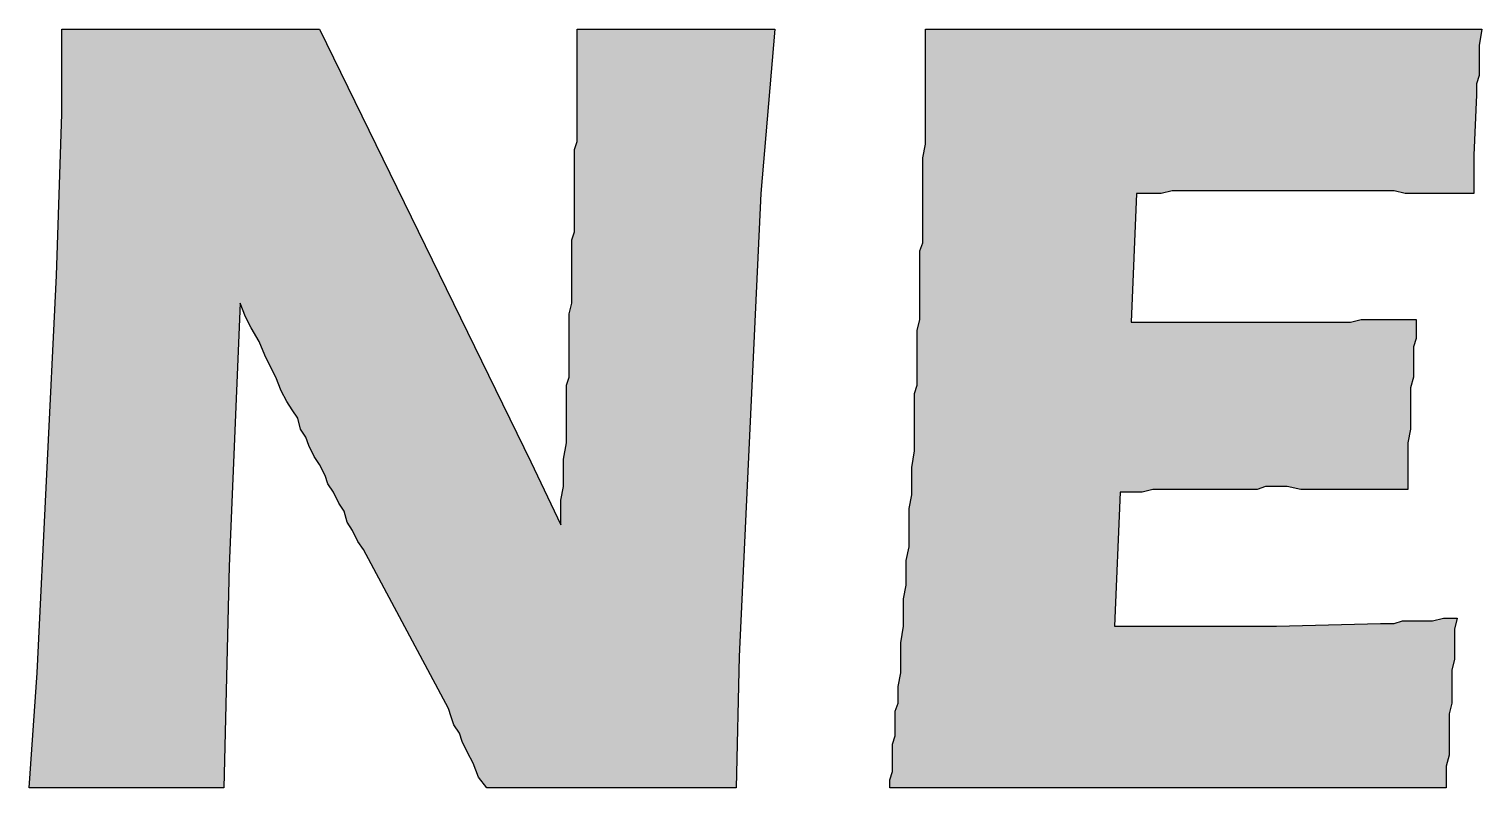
# Model space of a CAD drawing. Extents: x 0 to 36, y -3.3 to 24.
# Drawn here: x 17.4611 to 17.9, y 1.7297 to 1.9591 of the extents above; entities that cross this region are included whole.
import ezdxf

# ---------------------------------------------------------------- set-up
doc = ezdxf.new("R2010")
doc.units = 0
doc.header["$LTSCALE"] = 10
doc.header["$MEASUREMENT"] = 0
doc.layers.add('BDR-18', color=1, linetype='Continuous')

# ---------------------------------------------------------------- blocks, each defined once
blk = doc.blocks.new('hel_logo_borderless_compact')
at = {"layer": 'BDR-18', "linetype": 'ByBlock'}
h = blk.add_hatch(color=256, dxfattribs=at)
h.dxf.hatch_style = 1
h.paths.add_polyline_path([(1.42607, 0.97972), (1.42855, 1.0145), (1.43435, 1.13456), (1.436, 1.18341), (1.436, 1.20908), (1.43932, 1.20908), (1.4418, 1.20908), (1.44511, 1.20908), (1.4476, 1.20908), (1.45008, 1.20908), (1.45339, 1.20908), (1.45588, 1.20908), (1.45836, 1.20908), (1.46085, 1.20908), (1.46333, 1.20908), (1.46581, 1.20908), (1.4683, 1.20908), (1.47327, 1.20908), (1.47741, 1.20908), (1.48072, 1.20908), (1.48486, 1.20908), (1.489, 1.20908), (1.49314, 1.20908), (1.49562, 1.20908), (1.49728, 1.20908), (1.49976, 1.20908), (1.50225, 1.20908), (1.50556, 1.20908), (1.50804, 1.20908), (1.51053, 1.20908), (1.51384, 1.20908), (1.5776, 1.07826), (1.58671, 1.05921), (1.58671, 1.06335), (1.58671, 1.06666), (1.58753, 1.0708), (1.58753, 1.07494), (1.58753, 1.07908), (1.58836, 1.08405), (1.58836, 1.08819), (1.58836, 1.09068), (1.58836, 1.09316), (1.58836, 1.09564), (1.58836, 1.09813), (1.58836, 1.10144), (1.58919, 1.10392), (1.58919, 1.10641), (1.58919, 1.10889), (1.58919, 1.1122), (1.58919, 1.11469), (1.58919, 1.11717), (1.58919, 1.12048), (1.58919, 1.12297), (1.59002, 1.12628), (1.59002, 1.12959), (1.59002, 1.13208), (1.59002, 1.13539), (1.59002, 1.1387), (1.59002, 1.14201), (1.59002, 1.14533), (1.59085, 1.14781), (1.59085, 1.15112), (1.59085, 1.15361), (1.59085, 1.15692), (1.59085, 1.1594), (1.59085, 1.16271), (1.59085, 1.1652), (1.59085, 1.16768), (1.59085, 1.17017), (1.59085, 1.17265), (1.59167, 1.17513), (1.59167, 1.17762), (1.59167, 1.18176), (1.59167, 1.1859), (1.59167, 1.19004), (1.59167, 1.19418), (1.59167, 1.19749), (1.59167, 1.2008), (1.59167, 1.20412), (1.59167, 1.2066), (1.59167, 1.20908), (1.59664, 1.20908), (1.60078, 1.20908), (1.60492, 1.20908), (1.60823, 1.20908), (1.61237, 1.20908), (1.61569, 1.20908), (1.619, 1.20908), (1.62148, 1.20908), (1.62314, 1.20908), (1.62562, 1.20908), (1.62811, 1.20908), (1.63142, 1.20908), (1.63556, 1.20908), (1.63804, 1.20908), (1.6397, 1.20908), (1.64218, 1.20908), (1.6455, 1.20908), (1.64798, 1.20908), (1.65129, 1.20908), (1.64715, 1.1594), (1.64053, 1.01947), (1.6397, 0.97972), (1.63473, 0.97972), (1.62976, 0.97972), (1.62562, 0.97972), (1.62066, 0.97972), (1.61651, 0.97972), (1.61155, 0.97972), (1.60741, 0.97972), (1.60327, 0.97972), (1.59913, 0.97972), (1.59499, 0.97972), (1.59085, 0.97972), (1.58836, 0.97972), (1.58588, 0.97972), (1.58339, 0.97972), (1.58091, 0.97972), (1.57843, 0.97972), (1.57594, 0.97972), (1.57263, 0.97972), (1.57015, 0.97972), (1.56683, 0.97972), (1.56435, 0.97972), (1.56187, 0.98303), (1.56021, 0.98717), (1.55855, 0.99048), (1.5569, 0.9938), (1.55607, 0.99628), (1.55441, 0.99876), (1.55358, 1.00125), (1.55276, 1.00373), (1.52709, 1.05176), (1.52543, 1.05424), (1.52378, 1.05755), (1.52212, 1.06004), (1.52129, 1.06335), (1.51964, 1.06583), (1.51798, 1.06915), (1.51632, 1.07163), (1.5155, 1.07412), (1.51384, 1.07743), (1.51218, 1.07991), (1.51053, 1.08322), (1.5097, 1.08571), (1.50804, 1.08819), (1.50722, 1.0915), (1.50556, 1.09399), (1.5039, 1.09647), (1.50225, 1.09978), (1.50059, 1.10392), (1.49893, 1.10724), (1.49728, 1.11055), (1.49562, 1.11469), (1.49314, 1.11883), (1.49148, 1.12214), (1.48983, 1.12628), (1.48651, 1.04679), (1.48486, 0.97972), (1.48072, 0.97972), (1.47658, 0.97972), (1.47244, 0.97972), (1.4683, 0.97972), (1.46499, 0.97972), (1.4625, 0.97972), (1.45919, 0.97972), (1.45671, 0.97972), (1.45422, 0.97972), (1.45174, 0.97972), (1.44843, 0.97972), (1.44511, 0.97972), (1.44097, 0.97972), (1.43849, 0.97972), (1.436, 0.97972), (1.43352, 0.97972), (1.43104, 0.97972), (1.42855, 0.97972)])
h = blk.add_hatch(color=256, dxfattribs=at)
h.dxf.hatch_style = 1
h.paths.add_polyline_path([(1.68607, 0.97972), (1.68607, 0.9822), (1.6869, 0.98469), (1.6869, 0.98717), (1.6869, 0.99048), (1.6869, 0.99297), (1.68773, 0.99545), (1.68773, 0.99794), (1.68773, 1.00042), (1.68773, 1.0029), (1.68855, 1.00539), (1.68855, 1.01036), (1.68938, 1.0145), (1.68938, 1.01947), (1.68938, 1.02361), (1.69021, 1.02857), (1.69021, 1.03271), (1.69021, 1.03685), (1.69104, 1.04099), (1.69104, 1.04431), (1.69104, 1.04845), (1.69187, 1.05259), (1.69187, 1.0559), (1.69187, 1.06004), (1.69187, 1.06418), (1.69269, 1.06832), (1.69269, 1.07246), (1.69269, 1.0766), (1.69352, 1.08157), (1.69352, 1.08654), (1.69352, 1.08902), (1.69352, 1.0915), (1.69352, 1.09399), (1.69352, 1.09647), (1.69352, 1.09896), (1.69435, 1.10144), (1.69435, 1.10392), (1.69435, 1.10724), (1.69435, 1.10972), (1.69435, 1.1122), (1.69435, 1.11552), (1.69435, 1.118), (1.69518, 1.12131), (1.69518, 1.1238), (1.69518, 1.12711), (1.69518, 1.13042), (1.69518, 1.13291), (1.69518, 1.13622), (1.69518, 1.1387), (1.69518, 1.14201), (1.69601, 1.1445), (1.69601, 1.14698), (1.69601, 1.14947), (1.69601, 1.15195), (1.69601, 1.15526), (1.69601, 1.15692), (1.69601, 1.16189), (1.69601, 1.16603), (1.69601, 1.17017), (1.69683, 1.17431), (1.69683, 1.17845), (1.69683, 1.18176), (1.69683, 1.18424), (1.69683, 1.18755), (1.69683, 1.19004), (1.69683, 1.19252), (1.69683, 1.19418), (1.69683, 1.20908), (1.70097, 1.20908), (1.70594, 1.20908), (1.71091, 1.20908), (1.71505, 1.20908), (1.71753, 1.20908), (1.72002, 1.20908), (1.7225, 1.20908), (1.72581, 1.20908), (1.7283, 1.20908), (1.73078, 1.20908), (1.73327, 1.20908), (1.73575, 1.20908), (1.73824, 1.20908), (1.74155, 1.20908), (1.74403, 1.20908), (1.74652, 1.20908), (1.74983, 1.20908), (1.75231, 1.20908), (1.75562, 1.20908), (1.75811, 1.20908), (1.76142, 1.20908), (1.7639, 1.20908), (1.76722, 1.20908), (1.77053, 1.20908), (1.77301, 1.20908), (1.77632, 1.20908), (1.77964, 1.20908), (1.78295, 1.20908), (1.78543, 1.20908), (1.78874, 1.20908), (1.79123, 1.20908), (1.79371, 1.20908), (1.79702, 1.20908), (1.79951, 1.20908), (1.80199, 1.20908), (1.80531, 1.20908), (1.80779, 1.20908), (1.81027, 1.20908), (1.81359, 1.20908), (1.81607, 1.20908), (1.81855, 1.20908), (1.82104, 1.20908), (1.82352, 1.20908), (1.82601, 1.20908), (1.82849, 1.20908), (1.8318, 1.20908), (1.83429, 1.20908), (1.83677, 1.20908), (1.83925, 1.20908), (1.84174, 1.20908), (1.84588, 1.20908), (1.85085, 1.20908), (1.85581, 1.20908), (1.85996, 1.20908), (1.86492, 1.20908), (1.8641, 1.20412), (1.8641, 1.20246), (1.8641, 1.19915), (1.8641, 1.19749), (1.8641, 1.19501), (1.86327, 1.19252), (1.86327, 1.18921), (1.86244, 1.17099), (1.86244, 1.16768), (1.86244, 1.1652), (1.86244, 1.16189), (1.86244, 1.1594), (1.85913, 1.1594), (1.85499, 1.1594), (1.85167, 1.1594), (1.84836, 1.1594), (1.84505, 1.1594), (1.84174, 1.1594), (1.83843, 1.16023), (1.83594, 1.16023), (1.83263, 1.16023), (1.82932, 1.16023), (1.82683, 1.16023), (1.82435, 1.16023), (1.82104, 1.16023), (1.81855, 1.16023), (1.81607, 1.16023), (1.81359, 1.16023), (1.8111, 1.16023), (1.80862, 1.16023), (1.80613, 1.16023), (1.80365, 1.16023), (1.79951, 1.16023), (1.79537, 1.16023), (1.79206, 1.16023), (1.78874, 1.16023), (1.78626, 1.16023), (1.7846, 1.16023), (1.78212, 1.16023), (1.77964, 1.16023), (1.77715, 1.16023), (1.77467, 1.16023), (1.77136, 1.16023), (1.76804, 1.1594), (1.76473, 1.1594), (1.76059, 1.1594), (1.75894, 1.12048), (1.76308, 1.12048), (1.76804, 1.12048), (1.77053, 1.12048), (1.77301, 1.12048), (1.7755, 1.12048), (1.77798, 1.12048), (1.78046, 1.12048), (1.78295, 1.12048), (1.78626, 1.12048), (1.78874, 1.12048), (1.79123, 1.12048), (1.79454, 1.12048), (1.79702, 1.12048), (1.80034, 1.12048), (1.80282, 1.12048), (1.80613, 1.12048), (1.80779, 1.12048), (1.81027, 1.12048), (1.81276, 1.12048), (1.81524, 1.12048), (1.81855, 1.12048), (1.82187, 1.12048), (1.82518, 1.12048), (1.82849, 1.12131), (1.83263, 1.12131), (1.83677, 1.12131), (1.84091, 1.12131), (1.84505, 1.12131), (1.84505, 1.11883), (1.84505, 1.11552), (1.84422, 1.11303), (1.84422, 1.11055), (1.84422, 1.10724), (1.84422, 1.10392), (1.84339, 1.10061), (1.84339, 1.09813), (1.84339, 1.09482), (1.84339, 1.0915), (1.84339, 1.08819), (1.84257, 1.08405), (1.84257, 1.08074), (1.84257, 1.07743), (1.84257, 1.07412), (1.84257, 1.06997), (1.83925, 1.06997), (1.83594, 1.06997), (1.83263, 1.06997), (1.83015, 1.06997), (1.82683, 1.06997), (1.82435, 1.06997), (1.82187, 1.06997), (1.81938, 1.06997), (1.8169, 1.06997), (1.81441, 1.06997), (1.81027, 1.06997), (1.80613, 1.0708), (1.80199, 1.0708), (1.79951, 1.0708), (1.79702, 1.06997), (1.79454, 1.06997), (1.79123, 1.06997), (1.78874, 1.06997), (1.78626, 1.06997), (1.78295, 1.06997), (1.78046, 1.06997), (1.77715, 1.06997), (1.77467, 1.06997), (1.77136, 1.06997), (1.76804, 1.06997), (1.76556, 1.06997), (1.76225, 1.06915), (1.75894, 1.06915), (1.75562, 1.06915), (1.75397, 1.02857), (1.77136, 1.02857), (1.77301, 1.02857), (1.77632, 1.02857), (1.77964, 1.02857), (1.78295, 1.02857), (1.78709, 1.02857), (1.78957, 1.02857), (1.79206, 1.02857), (1.79454, 1.02857), (1.79702, 1.02857), (1.80034, 1.02857), (1.80282, 1.02857), (1.83429, 1.0294), (1.83594, 1.0294), (1.83843, 1.0294), (1.84091, 1.03023), (1.84339, 1.03023), (1.84671, 1.03023), (1.85002, 1.03023), (1.85333, 1.03106), (1.85747, 1.03106), (1.85664, 1.02775), (1.85664, 1.02443), (1.85664, 1.02195), (1.85664, 1.01864), (1.85581, 1.01533), (1.85581, 1.01201), (1.85581, 1.0087), (1.85581, 1.00539), (1.85499, 1.00208), (1.85499, 0.99959), (1.85499, 0.99628), (1.85499, 0.99297), (1.85499, 0.98966), (1.85416, 0.98634), (1.85416, 0.98303), (1.85416, 0.97972), (1.84919, 0.97972), (1.84505, 0.97972), (1.84008, 0.97972), (1.83511, 0.97972), (1.83015, 0.97972), (1.82601, 0.97972), (1.82352, 0.97972), (1.82104, 0.97972), (1.81855, 0.97972), (1.81607, 0.97972), (1.81359, 0.97972), (1.81027, 0.97972), (1.80779, 0.97972), (1.80531, 0.97972), (1.80282, 0.97972), (1.80034, 0.97972), (1.79785, 0.97972), (1.79537, 0.97972), (1.79288, 0.97972), (1.78957, 0.97972), (1.78709, 0.97972), (1.7846, 0.97972), (1.78212, 0.97972), (1.77881, 0.97972), (1.77632, 0.97972), (1.77384, 0.97972), (1.7076, 0.97972)])
for points in [[(1.42607, 0.97972), (1.42855, 1.0145), (1.43435, 1.13456), (1.436, 1.18341), (1.436, 1.20908), (1.43932, 1.20908), (1.4418, 1.20908), (1.44511, 1.20908), (1.4476, 1.20908), (1.45008, 1.20908), (1.45339, 1.20908), (1.45588, 1.20908), (1.45836, 1.20908), (1.46085, 1.20908), (1.46333, 1.20908), (1.46581, 1.20908), (1.4683, 1.20908), (1.47327, 1.20908), (1.47741, 1.20908), (1.48072, 1.20908), (1.48486, 1.20908), (1.489, 1.20908), (1.49314, 1.20908), (1.49562, 1.20908), (1.49728, 1.20908), (1.49976, 1.20908), (1.50225, 1.20908), (1.50556, 1.20908), (1.50804, 1.20908), (1.51053, 1.20908), (1.51384, 1.20908), (1.5776, 1.07826), (1.58671, 1.05921), (1.58671, 1.06335), (1.58671, 1.06666), (1.58753, 1.0708), (1.58753, 1.07494), (1.58753, 1.07908), (1.58836, 1.08405), (1.58836, 1.08819), (1.58836, 1.09068), (1.58836, 1.09316), (1.58836, 1.09564), (1.58836, 1.09813), (1.58836, 1.10144), (1.58919, 1.10392), (1.58919, 1.10641), (1.58919, 1.10889), (1.58919, 1.1122), (1.58919, 1.11469), (1.58919, 1.11717), (1.58919, 1.12048), (1.58919, 1.12297), (1.59002, 1.12628), (1.59002, 1.12959), (1.59002, 1.13208), (1.59002, 1.13539), (1.59002, 1.1387), (1.59002, 1.14201), (1.59002, 1.14533), (1.59085, 1.14781), (1.59085, 1.15112), (1.59085, 1.15361), (1.59085, 1.15692), (1.59085, 1.1594), (1.59085, 1.16271), (1.59085, 1.1652), (1.59085, 1.16768), (1.59085, 1.17017), (1.59085, 1.17265), (1.59167, 1.17513), (1.59167, 1.17762), (1.59167, 1.18176), (1.59167, 1.1859), (1.59167, 1.19004), (1.59167, 1.19418), (1.59167, 1.19749), (1.59167, 1.2008), (1.59167, 1.20412), (1.59167, 1.2066), (1.59167, 1.20908), (1.59664, 1.20908), (1.60078, 1.20908), (1.60492, 1.20908), (1.60823, 1.20908), (1.61237, 1.20908), (1.61569, 1.20908), (1.619, 1.20908), (1.62148, 1.20908), (1.62314, 1.20908), (1.62562, 1.20908), (1.62811, 1.20908), (1.63142, 1.20908), (1.63556, 1.20908), (1.63804, 1.20908), (1.6397, 1.20908), (1.64218, 1.20908), (1.6455, 1.20908), (1.64798, 1.20908), (1.65129, 1.20908), (1.64715, 1.1594), (1.64053, 1.01947), (1.6397, 0.97972), (1.63473, 0.97972), (1.62976, 0.97972), (1.62562, 0.97972), (1.62066, 0.97972), (1.61651, 0.97972), (1.61155, 0.97972), (1.60741, 0.97972), (1.60327, 0.97972), (1.59913, 0.97972), (1.59499, 0.97972), (1.59085, 0.97972), (1.58836, 0.97972), (1.58588, 0.97972), (1.58339, 0.97972), (1.58091, 0.97972), (1.57843, 0.97972), (1.57594, 0.97972), (1.57263, 0.97972), (1.57015, 0.97972), (1.56683, 0.97972), (1.56435, 0.97972), (1.56187, 0.98303), (1.56021, 0.98717), (1.55855, 0.99048), (1.5569, 0.9938), (1.55607, 0.99628), (1.55441, 0.99876), (1.55358, 1.00125), (1.55276, 1.00373), (1.52709, 1.05176), (1.52543, 1.05424), (1.52378, 1.05755), (1.52212, 1.06004), (1.52129, 1.06335), (1.51964, 1.06583), (1.51798, 1.06915), (1.51632, 1.07163), (1.5155, 1.07412), (1.51384, 1.07743), (1.51218, 1.07991), (1.51053, 1.08322), (1.5097, 1.08571), (1.50804, 1.08819), (1.50722, 1.0915), (1.50556, 1.09399), (1.5039, 1.09647), (1.50225, 1.09978), (1.50059, 1.10392), (1.49893, 1.10724), (1.49728, 1.11055), (1.49562, 1.11469), (1.49314, 1.11883), (1.49148, 1.12214), (1.48983, 1.12628), (1.48651, 1.04679), (1.48486, 0.97972), (1.48072, 0.97972), (1.47658, 0.97972), (1.47244, 0.97972), (1.4683, 0.97972), (1.46499, 0.97972), (1.4625, 0.97972), (1.45919, 0.97972), (1.45671, 0.97972), (1.45422, 0.97972), (1.45174, 0.97972), (1.44843, 0.97972), (1.44511, 0.97972), (1.44097, 0.97972), (1.43849, 0.97972), (1.436, 0.97972), (1.43352, 0.97972), (1.43104, 0.97972), (1.42855, 0.97972)], [(1.68607, 0.97972), (1.68607, 0.9822), (1.6869, 0.98469), (1.6869, 0.98717), (1.6869, 0.99048), (1.6869, 0.99297), (1.68773, 0.99545), (1.68773, 0.99794), (1.68773, 1.00042), (1.68773, 1.0029), (1.68855, 1.00539), (1.68855, 1.01036), (1.68938, 1.0145), (1.68938, 1.01947), (1.68938, 1.02361), (1.69021, 1.02857), (1.69021, 1.03271), (1.69021, 1.03685), (1.69104, 1.04099), (1.69104, 1.04431), (1.69104, 1.04845), (1.69187, 1.05259), (1.69187, 1.0559), (1.69187, 1.06004), (1.69187, 1.06418), (1.69269, 1.06832), (1.69269, 1.07246), (1.69269, 1.0766), (1.69352, 1.08157), (1.69352, 1.08654), (1.69352, 1.08902), (1.69352, 1.0915), (1.69352, 1.09399), (1.69352, 1.09647), (1.69352, 1.09896), (1.69435, 1.10144), (1.69435, 1.10392), (1.69435, 1.10724), (1.69435, 1.10972), (1.69435, 1.1122), (1.69435, 1.11552), (1.69435, 1.118), (1.69518, 1.12131), (1.69518, 1.1238), (1.69518, 1.12711), (1.69518, 1.13042), (1.69518, 1.13291), (1.69518, 1.13622), (1.69518, 1.1387), (1.69518, 1.14201), (1.69601, 1.1445), (1.69601, 1.14698), (1.69601, 1.14947), (1.69601, 1.15195), (1.69601, 1.15526), (1.69601, 1.15692), (1.69601, 1.16189), (1.69601, 1.16603), (1.69601, 1.17017), (1.69683, 1.17431), (1.69683, 1.17845), (1.69683, 1.18176), (1.69683, 1.18424), (1.69683, 1.18755), (1.69683, 1.19004), (1.69683, 1.19252), (1.69683, 1.19418), (1.69683, 1.20908), (1.70097, 1.20908), (1.70594, 1.20908), (1.71091, 1.20908), (1.71505, 1.20908), (1.71753, 1.20908), (1.72002, 1.20908), (1.7225, 1.20908), (1.72581, 1.20908), (1.7283, 1.20908), (1.73078, 1.20908), (1.73327, 1.20908), (1.73575, 1.20908), (1.73824, 1.20908), (1.74155, 1.20908), (1.74403, 1.20908), (1.74652, 1.20908), (1.74983, 1.20908), (1.75231, 1.20908), (1.75562, 1.20908), (1.75811, 1.20908), (1.76142, 1.20908), (1.7639, 1.20908), (1.76722, 1.20908), (1.77053, 1.20908), (1.77301, 1.20908), (1.77632, 1.20908), (1.77964, 1.20908), (1.78295, 1.20908), (1.78543, 1.20908), (1.78874, 1.20908), (1.79123, 1.20908), (1.79371, 1.20908), (1.79702, 1.20908), (1.79951, 1.20908), (1.80199, 1.20908), (1.80531, 1.20908), (1.80779, 1.20908), (1.81027, 1.20908), (1.81359, 1.20908), (1.81607, 1.20908), (1.81855, 1.20908), (1.82104, 1.20908), (1.82352, 1.20908), (1.82601, 1.20908), (1.82849, 1.20908), (1.8318, 1.20908), (1.83429, 1.20908), (1.83677, 1.20908), (1.83925, 1.20908), (1.84174, 1.20908), (1.84588, 1.20908), (1.85085, 1.20908), (1.85581, 1.20908), (1.85996, 1.20908), (1.86492, 1.20908), (1.8641, 1.20412), (1.8641, 1.20246), (1.8641, 1.19915), (1.8641, 1.19749), (1.8641, 1.19501), (1.86327, 1.19252), (1.86327, 1.18921), (1.86244, 1.17099), (1.86244, 1.16768), (1.86244, 1.1652), (1.86244, 1.16189), (1.86244, 1.1594), (1.85913, 1.1594), (1.85499, 1.1594), (1.85167, 1.1594), (1.84836, 1.1594), (1.84505, 1.1594), (1.84174, 1.1594), (1.83843, 1.16023), (1.83594, 1.16023), (1.83263, 1.16023), (1.82932, 1.16023), (1.82683, 1.16023), (1.82435, 1.16023), (1.82104, 1.16023), (1.81855, 1.16023), (1.81607, 1.16023), (1.81359, 1.16023), (1.8111, 1.16023), (1.80862, 1.16023), (1.80613, 1.16023), (1.80365, 1.16023), (1.79951, 1.16023), (1.79537, 1.16023), (1.79206, 1.16023), (1.78874, 1.16023), (1.78626, 1.16023), (1.7846, 1.16023), (1.78212, 1.16023), (1.77964, 1.16023), (1.77715, 1.16023), (1.77467, 1.16023), (1.77136, 1.16023), (1.76804, 1.1594), (1.76473, 1.1594), (1.76059, 1.1594), (1.75894, 1.12048), (1.76308, 1.12048), (1.76804, 1.12048), (1.77053, 1.12048), (1.77301, 1.12048), (1.7755, 1.12048), (1.77798, 1.12048), (1.78046, 1.12048), (1.78295, 1.12048), (1.78626, 1.12048), (1.78874, 1.12048), (1.79123, 1.12048), (1.79454, 1.12048), (1.79702, 1.12048), (1.80034, 1.12048), (1.80282, 1.12048), (1.80613, 1.12048), (1.80779, 1.12048), (1.81027, 1.12048), (1.81276, 1.12048), (1.81524, 1.12048), (1.81855, 1.12048), (1.82187, 1.12048), (1.82518, 1.12048), (1.82849, 1.12131), (1.83263, 1.12131), (1.83677, 1.12131), (1.84091, 1.12131), (1.84505, 1.12131), (1.84505, 1.11883), (1.84505, 1.11552), (1.84422, 1.11303), (1.84422, 1.11055), (1.84422, 1.10724), (1.84422, 1.10392), (1.84339, 1.10061), (1.84339, 1.09813), (1.84339, 1.09482), (1.84339, 1.0915), (1.84339, 1.08819), (1.84257, 1.08405), (1.84257, 1.08074), (1.84257, 1.07743), (1.84257, 1.07412), (1.84257, 1.06997), (1.83925, 1.06997), (1.83594, 1.06997), (1.83263, 1.06997), (1.83015, 1.06997), (1.82683, 1.06997), (1.82435, 1.06997), (1.82187, 1.06997), (1.81938, 1.06997), (1.8169, 1.06997), (1.81441, 1.06997), (1.81027, 1.06997), (1.80613, 1.0708), (1.80199, 1.0708), (1.79951, 1.0708), (1.79702, 1.06997), (1.79454, 1.06997), (1.79123, 1.06997), (1.78874, 1.06997), (1.78626, 1.06997), (1.78295, 1.06997), (1.78046, 1.06997), (1.77715, 1.06997), (1.77467, 1.06997), (1.77136, 1.06997), (1.76804, 1.06997), (1.76556, 1.06997), (1.76225, 1.06915), (1.75894, 1.06915), (1.75562, 1.06915), (1.75397, 1.02857), (1.77136, 1.02857), (1.77301, 1.02857), (1.77632, 1.02857), (1.77964, 1.02857), (1.78295, 1.02857), (1.78709, 1.02857), (1.78957, 1.02857), (1.79206, 1.02857), (1.79454, 1.02857), (1.79702, 1.02857), (1.80034, 1.02857), (1.80282, 1.02857), (1.83429, 1.0294), (1.83594, 1.0294), (1.83843, 1.0294), (1.84091, 1.03023), (1.84339, 1.03023), (1.84671, 1.03023), (1.85002, 1.03023), (1.85333, 1.03106), (1.85747, 1.03106), (1.85664, 1.02775), (1.85664, 1.02443), (1.85664, 1.02195), (1.85664, 1.01864), (1.85581, 1.01533), (1.85581, 1.01201), (1.85581, 1.0087), (1.85581, 1.00539), (1.85499, 1.00208), (1.85499, 0.99959), (1.85499, 0.99628), (1.85499, 0.99297), (1.85499, 0.98966), (1.85416, 0.98634), (1.85416, 0.98303), (1.85416, 0.97972), (1.84919, 0.97972), (1.84505, 0.97972), (1.84008, 0.97972), (1.83511, 0.97972), (1.83015, 0.97972), (1.82601, 0.97972), (1.82352, 0.97972), (1.82104, 0.97972), (1.81855, 0.97972), (1.81607, 0.97972), (1.81359, 0.97972), (1.81027, 0.97972), (1.80779, 0.97972), (1.80531, 0.97972), (1.80282, 0.97972), (1.80034, 0.97972), (1.79785, 0.97972), (1.79537, 0.97972), (1.79288, 0.97972), (1.78957, 0.97972), (1.78709, 0.97972), (1.7846, 0.97972), (1.78212, 0.97972), (1.77881, 0.97972), (1.77632, 0.97972), (1.77384, 0.97972), (1.7076, 0.97972)]]:
    blk.add_lwpolyline(points, close=True, dxfattribs=at)

msp = doc.modelspace()

# ---------------------------------------------------------------- block references
msp.add_blockref('hel_logo_borderless_compact', (16.03505, 0.75))

doc.saveas('drawing.dxf')
